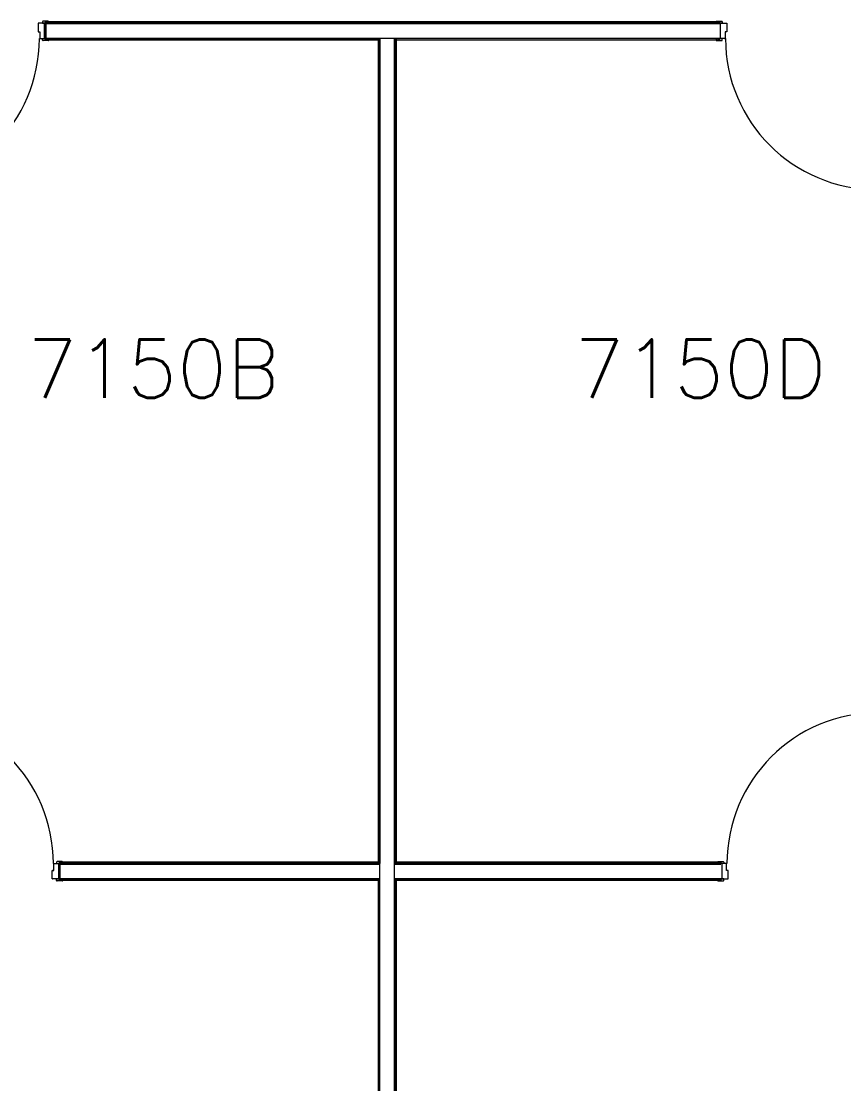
# Model space of a CAD drawing. Header units: millimetres. Extents: x -68474 to 336725, y -113450 to 40976.
# Drawn here: x 184513 to 190159, y -35454 to -28159 of the extents above; entities that cross this region are included whole.
import ezdxf

# ---------------------------------------------------------------- set-up
doc = ezdxf.new("R2010")
doc.units = ezdxf.units.MM
doc.header["$LTSCALE"] = 900
for name, color, linetype, lineweight in [('A-DETL-GENF', 92, 'Continuous', 15), ('A-DOOR', 31, 'Continuous', 15), ('A-WALL', 113, 'Continuous', 15), ('I-WALL', 2, 'Continuous', 15)]:
    doc.layers.add(name, color=color, linetype=linetype, lineweight=lineweight)
doc.layers.add('s5152a$0$ROOM-NO', color=4, linetype='Continuous')
doc.styles.add('s5152a$0$STANDARD', font='SIMPLEX')

# ---------------------------------------------------------------- blocks, each defined once
blk = doc.blocks.new('Basic Wall _ A-Gypsum Block-Internal-100mm-WithSkimCoat - ___-2801829-Level 7 - Proposed Works_GBP Submission 1')
at = {"layer": 'I-WALL'}
blk.add_hatch(color=31, dxfattribs=at).paths.add_polyline_path([(189305.1, -28172.5), (189305.1, -28162.5), (184678.9, -28162.5), (184678.9, -28172.5), (185581.1, -28172.5)], flags=0)
for p, q in [((184678.9, -28172.5), (184678.9, -28162.5)), ((189305.1, -28162.5), (184678.9, -28162.5)), ((189305.1, -28162.5), (189305.1, -28172.5))]:
    blk.add_line(p, q, dxfattribs=at)
blk = doc.blocks.new('Basic Wall _ A-Gypsum Block-Internal-100mm-WithSkimCoat - ___-2801828-Level 7 - Proposed Works_GBP Submission 1')
at = {"layer": 'I-WALL'}
h = blk.add_hatch(color=31, dxfattribs=at)
h.paths.add_polyline_path([(189305.1, -28287.5), (189305.1, -28277.5), (187076.6, -28277.6), (187076.6, -28287.5)], flags=0)
h.paths.add_polyline_path([(186971.6, -28287.5), (186971.6, -28277.5), (184678.9, -28277.5), (184678.9, -28287.5), (185581.1, -28287.5)], flags=0)
for p, q in [((184678.9, -28287.5), (184678.9, -28277.5)), ((186971.6, -28287.5), (184678.9, -28287.5)), ((189305.1, -28287.5), (187076.6, -28287.5)), ((189305.1, -28277.5), (189305.1, -28287.5))]:
    blk.add_line(p, q, dxfattribs=at)
blk = doc.blocks.new('A-Generic-Doorset-Single_Internal-RyderBP - Type 02 - 1120 x 2100mm _ L20_TBC _ GRP Leaf  _ GRP Frame _ dB-4782766-Level 7 - Proposed Works_GBP Submission 1')
at = {"layer": 'A-DETL-GENF'}
for p, q in [((568, 1088.5), (524, 1088.5)), ((524, 1088.5), (524, 52.5)), ((568, 52.5), (568, 1088.5)), ((-532, 52.5), (-532, 63.5)), ((-522, 52.5), (-532, 52.5)), ((-529, 66.5), (-493, 66.5)), ((-522, 54.5), (-522, 52.5)), ((-512, 54.5), (-522, 54.5)), ((-512, 52.5), (-512, 54.5)), ((-490, 52.5), (-512, 52.5)), ((-490, 63.5), (-490, 52.5)), ((524, 52.5), (568, 52.5)), ((590, 63.5), (590, 52.5)), ((590, 63.5), (590, 52.5)), ((590, 52.5), (612, 52.5)), ((590, 52.5), (612, 52.5)), ((629, 66.5), (593, 66.5)), ((629, 66.5), (593, 66.5)), ((612, 54.5), (622, 54.5)), ((612, 52.5), (612, 54.5)), ((612, 54.5), (622, 54.5)), ((612, 52.5), (612, 54.5)), ((622, 54.5), (622, 52.5)), ((622, 54.5), (622, 52.5)), ((622, 52.5), (632, 52.5)), ((622, 52.5), (632, 52.5)), ((632, 52.5), (632, 63.5)), ((632, 52.5), (632, 63.5)), ((-522, -52.5), (-532, -52.5)), ((-532, -52.5), (-532, -63.5)), ((-529, -66.5), (-493, -66.5)), ((-522, -54.5), (-522, -52.5)), ((-512, -54.5), (-522, -54.5)), ((-512, -52.5), (-512, -54.5)), ((-490, -52.5), (-512, -52.5)), ((-490, -63.5), (-490, -52.5)), ((590, -52.5), (612, -52.5)), ((590, -63.5), (590, -52.5)), ((590, -52.5), (612, -52.5)), ((590, -63.5), (590, -52.5)), ((629, -66.5), (593, -66.5)), ((629, -66.5), (593, -66.5)), ((612, -52.5), (612, -54.5)), ((612, -52.5), (612, -54.5)), ((612, -54.5), (622, -54.5)), ((612, -54.5), (622, -54.5)), ((622, -52.5), (632, -52.5)), ((622, -54.5), (622, -52.5)), ((622, -52.5), (632, -52.5)), ((622, -54.5), (622, -52.5)), ((632, -52.5), (632, -63.5)), ((632, -52.5), (632, -63.5))]:
    blk.add_line(p, q, dxfattribs=at)
for centre, radius, start, end in [((568, 52.5), 1036, 90, 180), ((-529, 63.5), 3, 90, 180), ((-493, 63.5), 3, 0, 90), ((593, 63.5), 3, 90, 180), ((593, 63.5), 3, 90, 180), ((629, 63.5), 3, 0, 90), ((629, 63.5), 3, 0, 90), ((-529, -63.5), 3, 180, 270), ((-493, -63.5), 3, 270, 0), ((593, -63.5), 3, 180, 270), ((593, -63.5), 3, 180, 270), ((629, -63.5), 3, 270, 0), ((629, -63.5), 3, 270, 0)]:
    blk.add_arc(centre, radius, start, end, dxfattribs=at)
at = {"layer": 'A-DOOR'}
for p, q in [((-474, 52.5), (-510, 52.5)), ((-471, 52.5), (-510, 52.5)), ((-503, 52.5), (-503, -52.5)), ((-471, 5.5), (-471, 52.5)), ((-471, 5.5), (-471, 49.5)), ((-462, 5.5), (-471, 5.5)), ((-459, 5.5), (-471, 5.5)), ((-459, -52.5), (-459, 5.5)), ((-459, -49.5), (-459, 2.5)), ((559, 5.5), (571, 5.5)), ((559, -52.5), (559, 5.5)), ((559, -49.5), (559, 2.5)), ((562, 5.5), (571, 5.5)), ((571, 52.5), (610, 52.5)), ((571, 5.5), (571, 52.5)), ((603, 52.5), (603, -52.5)), ((-510, -52.5), (-462, -52.5)), ((-510, -52.5), (-459, -52.5)), ((610, -52.5), (559, -52.5)), ((610, -52.5), (562, -52.5))]:
    blk.add_line(p, q, dxfattribs=at)
for centre, start, end in [((-474, 49.5), 0, 90), ((-462, 2.5), 0, 90), ((562, 2.5), 90, 180), ((-462, -49.5), 270, 0), ((562, -49.5), 180, 270)]:
    blk.add_arc(centre, 3, start, end, dxfattribs=at)
blk = doc.blocks.new('Basic Wall _ A-Gypsum Block-Internal-100mm-WithSkimCoat - ___-2801835-Level 7 - Proposed Works_GBP Submission 1')
at = {"layer": 'I-WALL'}
h = blk.add_hatch(color=31, dxfattribs=at)
h.paths.add_polyline_path([(186961.6, -40237.5), (186971.6, -40227.5), (186971.6, -39695.5), (186961.6, -39695.5), (186961.6, -40227.5)], flags=0)
h.paths.add_polyline_path([(186961.6, -39590.5), (186971.6, -39590.5), (186971.6, -38712.5), (186961.6, -38712.5)], flags=0)
h.paths.add_polyline_path([(186961.6, -38607.5), (186971.6, -38607.5), (186971.6, -34047.5), (186961.6, -34047.5), (186961.6, -37405.7)], flags=0)
h.paths.add_polyline_path([(186961.6, -33942.5), (186971.6, -33942.5), (186971.6, -28277.5), (186961.6, -28277.5), (186961.6, -29999.2)], flags=0)
for p, q in [((186961.6, -28277.5), (186961.6, -33942.5)), ((186961.6, -34047.5), (186961.6, -38607.5))]:
    blk.add_line(p, q, dxfattribs=at)
blk = doc.blocks.new('Basic Wall _ A-Gypsum Block-Internal-100mm-WithSkimCoat - ___-2801834-Level 7 - Proposed Works_GBP Submission 1')
at = {"layer": 'I-WALL'}
h = blk.add_hatch(color=31, dxfattribs=at)
h.paths.add_polyline_path([(187076.6, -40122.5), (187086.6, -40112.5), (187086.6, -34047.5), (187076.6, -34047.5), (187076.6, -39874.6)], flags=0)
h.paths.add_polyline_path([(187086.6, -33942.5), (187086.6, -28277.5), (187076.6, -28277.6), (187076.6, -33942.5)], flags=0)
for p, q in [((187086.6, -28277.5), (187086.6, -33942.5)), ((187086.6, -34047.5), (187086.6, -40112.5))]:
    blk.add_line(p, q, dxfattribs=at)
blk = doc.blocks.new('Basic Wall _ A-Gypsum Block-Internal-100mm-WithSkimCoat - ___-2801845-Level 7 - Proposed Works_GBP Submission 1')
at = {"layer": 'I-WALL'}
h = blk.add_hatch(color=31, dxfattribs=at)
h.paths.add_polyline_path([(189315.1, -33942.5), (189315.1, -33932.5), (187076.6, -33932.5), (187076.6, -33942.5)], flags=0)
h.paths.add_polyline_path([(186971.6, -33942.5), (186971.6, -33932.5), (184775, -33932.5), (184775, -33942.5), (185581.1, -33942.5)], flags=0)
for p, q in [((184775, -33942.5), (184775, -33932.5)), ((186971.6, -33932.5), (184775, -33932.5)), ((189315.1, -33932.5), (187076.5, -33932.5)), ((189315.1, -33932.5), (189315.1, -33942.5))]:
    blk.add_line(p, q, dxfattribs=at)
blk = doc.blocks.new('Basic Wall _ A-Gypsum Block-Internal-100mm-WithSkimCoat - ___-2801844-Level 7 - Proposed Works_GBP Submission 1')
at = {"layer": 'I-WALL'}
h = blk.add_hatch(color=31, dxfattribs=at)
h.paths.add_polyline_path([(189315.1, -34057.5), (189315.1, -34047.5), (187076.6, -34047.5), (187076.6, -34057.5)], flags=0)
h.paths.add_polyline_path([(186971.5, -34057.5), (186971.6, -34057.5), (186971.6, -34047.5), (184775, -34047.5), (184775, -34057.5), (185581.1, -34057.5)], flags=0)
for p, q in [((184775, -34057.5), (184775, -34047.5)), ((186971.6, -34057.5), (184775, -34057.5)), ((189315.1, -34057.5), (187076.5, -34057.5)), ((189315.1, -34047.5), (189315.1, -34057.5))]:
    blk.add_line(p, q, dxfattribs=at)
blk = doc.blocks.new('A-Generic-Doorset-Single_Internal-RyderBP - Type 02 - 1120 x 2100mm _ L20_TBC _ GRP Leaf  _ GRP Frame _ dB-4782836-Level 7 - Proposed Works_GBP Submission 1')
at = {"layer": 'A-DETL-GENF'}
for p, q in [((-532, 52.5), (-532, 63.5)), ((-522, 52.5), (-532, 52.5)), ((-529, 66.5), (-493, 66.5)), ((-522, 54.5), (-522, 52.5)), ((-512, 54.5), (-522, 54.5)), ((-512, 52.5), (-512, 54.5)), ((-490, 52.5), (-512, 52.5)), ((-490, 63.5), (-490, 52.5)), ((590, 63.5), (590, 52.5)), ((590, 63.5), (590, 52.5)), ((590, 52.5), (612, 52.5)), ((590, 52.5), (612, 52.5)), ((629, 66.5), (593, 66.5)), ((629, 66.5), (593, 66.5)), ((612, 54.5), (622, 54.5)), ((612, 52.5), (612, 54.5)), ((612, 54.5), (622, 54.5)), ((612, 52.5), (612, 54.5)), ((622, 54.5), (622, 52.5)), ((622, 54.5), (622, 52.5)), ((622, 52.5), (632, 52.5)), ((622, 52.5), (632, 52.5)), ((632, 52.5), (632, 63.5)), ((632, 52.5), (632, 63.5)), ((-522, -52.5), (-532, -52.5)), ((-532, -52.5), (-532, -63.5)), ((-529, -66.5), (-493, -66.5)), ((-522, -54.5), (-522, -52.5)), ((-512, -54.5), (-522, -54.5)), ((-512, -52.5), (-512, -54.5)), ((-490, -52.5), (-512, -52.5)), ((-490, -63.5), (-490, -52.5)), ((524, -1088.5), (524, -52.5)), ((524, -52.5), (568, -52.5)), ((568, -52.5), (568, -1088.5)), ((590, -52.5), (612, -52.5)), ((590, -63.5), (590, -52.5)), ((590, -52.5), (612, -52.5)), ((590, -63.5), (590, -52.5)), ((629, -66.5), (593, -66.5)), ((629, -66.5), (593, -66.5)), ((612, -52.5), (612, -54.5)), ((612, -52.5), (612, -54.5)), ((612, -54.5), (622, -54.5)), ((612, -54.5), (622, -54.5)), ((622, -52.5), (632, -52.5)), ((622, -54.5), (622, -52.5)), ((622, -52.5), (632, -52.5)), ((622, -54.5), (622, -52.5)), ((632, -52.5), (632, -63.5)), ((632, -52.5), (632, -63.5)), ((568, -1088.5), (524, -1088.5))]:
    blk.add_line(p, q, dxfattribs=at)
for centre, radius, start, end in [((-529, 63.5), 3, 90, 180), ((-493, 63.5), 3, 360, 90), ((593, 63.5), 3, 90, 180), ((593, 63.5), 3, 90, 180), ((629, 63.5), 3, 360, 90), ((629, 63.5), 3, 360, 90), ((-529, -63.5), 3, 180, 270), ((-493, -63.5), 3, 270, 360), ((568, -52.5), 1036, 180, 270), ((593, -63.5), 3, 180, 270), ((593, -63.5), 3, 180, 270), ((629, -63.5), 3, 270, 360), ((629, -63.5), 3, 270, 360)]:
    blk.add_arc(centre, radius, start, end, dxfattribs=at)
at = {"layer": 'A-DOOR'}
for p, q in [((-510, 52.5), (-462, 52.5)), ((-510, 52.5), (-459, 52.5)), ((-503, -52.5), (-503, 52.5)), ((-459, 52.5), (-459, -5.5)), ((-459, 49.5), (-459, -2.5)), ((559, 52.5), (559, -5.5)), ((610, 52.5), (559, 52.5)), ((559, 49.5), (559, -2.5)), ((610, 52.5), (562, 52.5)), ((603, -52.5), (603, 52.5)), ((-474, -52.5), (-510, -52.5)), ((-471, -52.5), (-510, -52.5)), ((-471, -5.5), (-471, -49.5)), ((-462, -5.5), (-471, -5.5)), ((-471, -5.5), (-471, -52.5)), ((-459, -5.5), (-471, -5.5)), ((559, -5.5), (571, -5.5)), ((562, -5.5), (571, -5.5)), ((571, -5.5), (571, -52.5)), ((571, -52.5), (610, -52.5))]:
    blk.add_line(p, q, dxfattribs=at)
for centre, start, end in [((-462, 49.5), 360, 90), ((562, 49.5), 90, 180), ((-474, -49.5), 270, 360), ((-462, -2.5), 270, 360), ((562, -2.5), 180, 270)]:
    blk.add_arc(centre, 3, start, end, dxfattribs=at)

msp = doc.modelspace()

# ---------------------------------------------------------------- linework, layer by layer
at = {"layer": 'A-WALL'}
for p, q in [((184678.86805, -28175.01623), (189305.05389, -28175.01623)), ((184678.86805, -28275.01623), (189305.05389, -28275.01623)), ((186974.05389, -40225), (186974.05389, -28277.51623)), ((187074.05389, -40125), (187074.05389, -28277.51623)), ((184775.00337, -33945), (186971.55389, -33945)), ((187076.55389, -33945), (189315.05934, -33945)), ((184775.00337, -34045), (186971.55389, -34045)), ((187076.55389, -34045), (189315.05934, -34045))]:
    msp.add_line(p, q, dxfattribs=at)
at = {"layer": 'I-WALL', "lineweight": 25}
for p, q in [((189305.05389, -28172.51623), (184678.86805, -28172.51623)), ((184678.86805, -28172.51623), (184678.86805, -28277.51623)), ((184678.86805, -28277.51623), (186971.55389, -28277.51623)), ((186971.55389, -28277.51623), (186971.55389, -33942.5)), ((187076.55389, -33942.5), (187076.55389, -28277.51623)), ((186971.55389, -33942.5), (184775.00337, -33942.5)), ((184775.00337, -33942.5), (184775.00337, -34047.5)), ((189315.05934, -33942.5), (187076.55389, -33942.5)), ((184775.00337, -34047.5), (186971.55389, -34047.5)), ((187076.55389, -40122.5), (187076.55389, -34047.5)), ((187076.55389, -34047.5), (189315.05934, -34047.5))]:
    msp.add_line(p, q, dxfattribs=at)

# ---------------------------------------------------------------- block references
at = {"layer": 'A-DOOR', "rotation": 180}
for name, p in [('A-Generic-Doorset-Single_Internal-RyderBP - Type 02 - 1120 x 2100mm _ L20_TBC _ GRP Leaf  _ GRP Frame _ dB-4782766-Level 7 - Proposed Works_GBP Submission 1', (184168.86805, -28225.01623)), ('A-Generic-Doorset-Single_Internal-RyderBP - Type 02 - 1120 x 2100mm _ L20_TBC _ GRP Leaf  _ GRP Frame _ dB-4782836-Level 7 - Proposed Works_GBP Submission 1', (184265.00337, -33995))]:
    msp.add_blockref(name, p, dxfattribs=at)
at = {"layer": 'A-DOOR'}
for name, p in [('A-Generic-Doorset-Single_Internal-RyderBP - Type 02 - 1120 x 2100mm _ L20_TBC _ GRP Leaf  _ GRP Frame _ dB-4782836-Level 7 - Proposed Works_GBP Submission 1', (189815.05389, -28225.01623)), ('A-Generic-Doorset-Single_Internal-RyderBP - Type 02 - 1120 x 2100mm _ L20_TBC _ GRP Leaf  _ GRP Frame _ dB-4782766-Level 7 - Proposed Works_GBP Submission 1', (189825.05934, -33995))]:
    msp.add_blockref(name, p, dxfattribs=at)
at = {"layer": 'I-WALL'}
for name in ['Basic Wall _ A-Gypsum Block-Internal-100mm-WithSkimCoat - ___-2801829-Level 7 - Proposed Works_GBP Submission 1', 'Basic Wall _ A-Gypsum Block-Internal-100mm-WithSkimCoat - ___-2801828-Level 7 - Proposed Works_GBP Submission 1', 'Basic Wall _ A-Gypsum Block-Internal-100mm-WithSkimCoat - ___-2801835-Level 7 - Proposed Works_GBP Submission 1', 'Basic Wall _ A-Gypsum Block-Internal-100mm-WithSkimCoat - ___-2801834-Level 7 - Proposed Works_GBP Submission 1', 'Basic Wall _ A-Gypsum Block-Internal-100mm-WithSkimCoat - ___-2801845-Level 7 - Proposed Works_GBP Submission 1', 'Basic Wall _ A-Gypsum Block-Internal-100mm-WithSkimCoat - ___-2801844-Level 7 - Proposed Works_GBP Submission 1']:
    msp.add_blockref(name, (0, 0), dxfattribs=at)

# ---------------------------------------------------------------- texts
at = {"layer": 's5152a$0$ROOM-NO', "style": 's5152a$0$STANDARD'}
for s, p in [('7150B', (184553.66635, -30743.05894)), ('7150D', (188308.69202, -30743.05894))]:
    msp.add_text(s, height=400, dxfattribs=at).set_placement(p)

doc.saveas('drawing.dxf')
